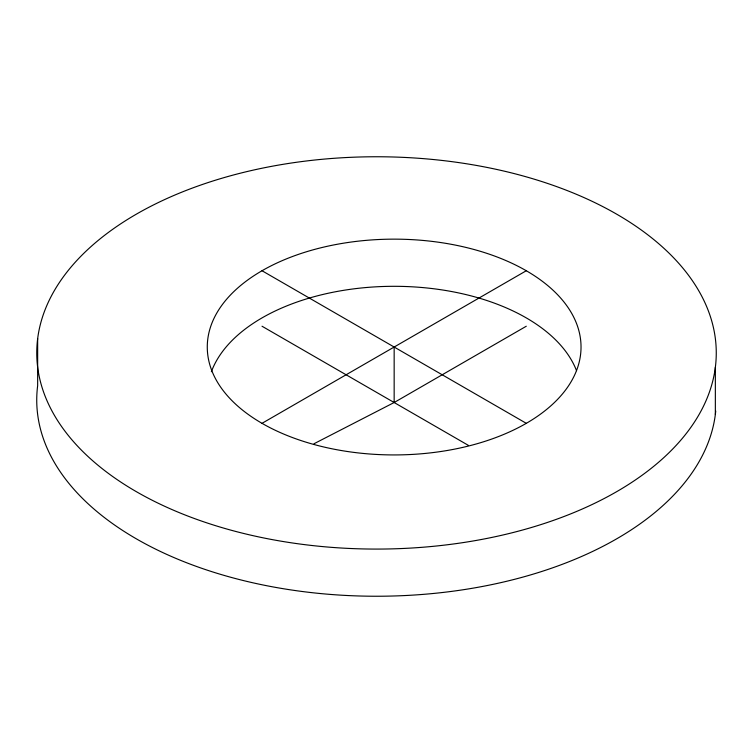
<?xml version="1.0" encoding="UTF-8"?>
<svg xmlns="http://www.w3.org/2000/svg" width="753" height="753" viewBox="0 0 753 753"><rect width="100%" height="100%" fill="white"/><g stroke="black" fill="none" stroke-linecap="round" stroke-linejoin="round"><path stroke-width="1.13" d="M262.016 423.327A186.866 107.886 0 0 0 574.661 374.956A186.866 107.886 0 0 0 345.787 242.824A186.866 107.886 0 0 0 262.016 423.327L526.291 270.741M314.039 443.724L394.158 402.516L526.291 326.228M262.016 270.741L526.291 423.327M262.016 326.228L468.357 445.362M715.35 367.304A339.763 196.166 0 0 1 185.502 515.146A339.763 196.166 0 0 1 228.648 176.306A339.763 196.166 0 0 1 715.35 367.304L715.35 414.461M394.158 347.039L394.158 402.516M37.65 338.539L37.65 385.696A339.763 196.166 0 0 0 354.578 595.83A339.763 196.166 0 0 0 715.736 411.006M211.377 371.737A186.866 107.886 0 0 1 393.179 286.309A186.866 107.886 0 0 1 576.516 370.636"/></g></svg>
